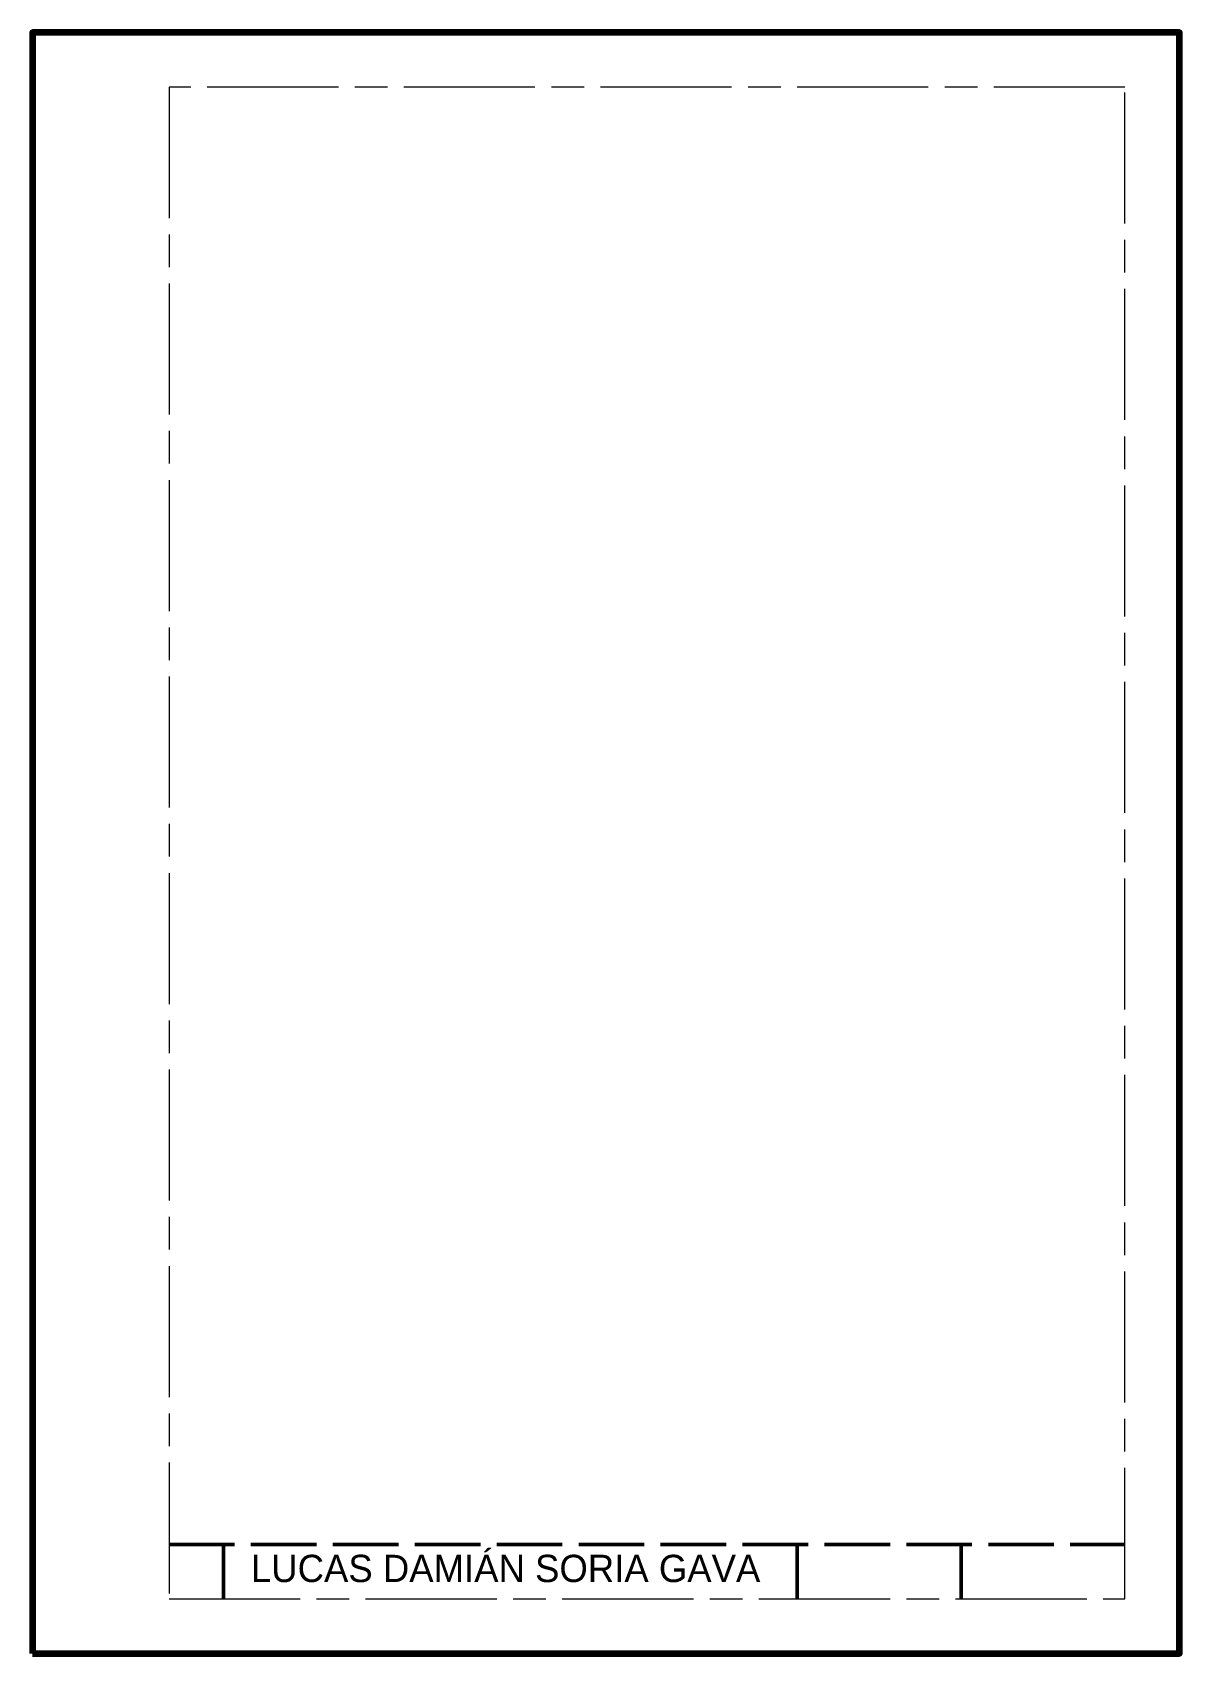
# Model space of a CAD drawing. Header units: millimetres. Extents: x 620 to 830, y 613 to 910.
import ezdxf

# ---------------------------------------------------------------- set-up
doc = ezdxf.new("R2010")
doc.units = ezdxf.units.MM
doc.linetypes.add('ACAD_ISO02W100', pattern=[15, 12, -3])
doc.linetypes.add('ACAD_ISO08W100', pattern=[36, 24, -3, 6, -3])
for name, color, linetype, lineweight in [('Lineas Continuas', 50, 'Continuous', 100), ('Lineas de simetria', 90, 'ACAD_ISO08W100', 20), ('Lineas de Trazo', 210, 'ACAD_ISO02W100', 50)]:
    doc.layers.add(name, color=color, linetype=linetype, lineweight=lineweight)
doc.styles.get("Standard").update_dxf_attribs({"font": 'arial.ttf'})

msp = doc.modelspace()

# ---------------------------------------------------------------- linework, layer by layer
at = {"layer": 'Lineas Continuas'}
msp.add_lwpolyline([(620, 613), (830, 613), (830, 910), (620, 910)], close=True, dxfattribs=at)
at = {"layer": 'Lineas de simetria'}
msp.add_lwpolyline([(645, 623), (820, 623), (820, 900), (645, 900)], close=True, dxfattribs=at)
at = {"layer": 'Lineas de Trazo'}
for p, q in [((645, 633), (820, 633)), ((655, 633), (655, 623)), ((760, 633), (760, 623)), ((790, 633), (790, 623))]:
    msp.add_line(p, q, dxfattribs=at)

# ---------------------------------------------------------------- texts
at = {"insert": (660, 631.1), "char_height": 5, "attachment_point": 1}
msp.add_mtext_dynamic_manual_height_columns('{\\fLato|b0|i0|c0|p34;LUCAS DAMIÁN SORIA GAVA}', width=105, gutter_width=12.5, heights=[0], dxfattribs=at)

doc.saveas('drawing.dxf')
